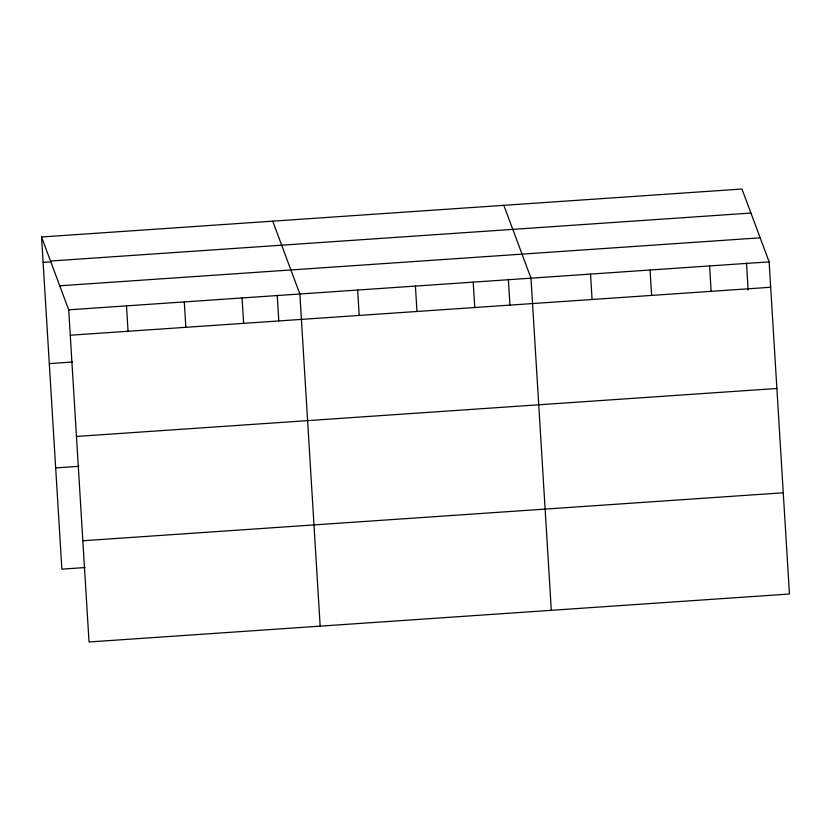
<?xml version="1.0" encoding="UTF-8"?>
<svg xmlns="http://www.w3.org/2000/svg" width="831" height="831" viewBox="0 0 831 831"><rect width="100%" height="100%" fill="white"/><g stroke="black" fill="none" stroke-linecap="round" stroke-linejoin="round"><path stroke-width="1.25" d="M41.55 236.991L741.969 189.021L769.132 261.858L789.45 594.009L89.031 641.979L68.713 309.828L41.55 236.991L61.868 569.142L84.98 567.563M50.514 261.027L750.933 213.048M43.108 262.388L50.805 261.858M59.749 285.791L760.168 237.822M68.713 309.828L769.132 261.858M70.271 335.225L770.69 287.256M49.299 363.614L72.411 362.036M76.462 436.452L776.881 388.482M55.677 467.915L78.789 466.336M82.84 540.752L783.259 492.783M503.825 205.33L530.988 278.167L551.306 610.318M272.693 221.16L299.856 293.997L320.164 626.148M746.498 263.115L748.149 290.019M709.601 265.93L711.149 291.338M650.06 270.013L651.618 295.41M590.529 274.085L592.077 299.492M508.364 279.424L509.922 305.05M473.203 282.125L474.761 307.522M415.417 286.082L416.975 311.48M357.642 290.04L359.189 315.437M277.222 295.254L278.79 320.88M242.07 297.955L243.618 323.352M184.285 301.913L185.832 327.31M126.499 305.87L128.047 331.268"/></g></svg>
